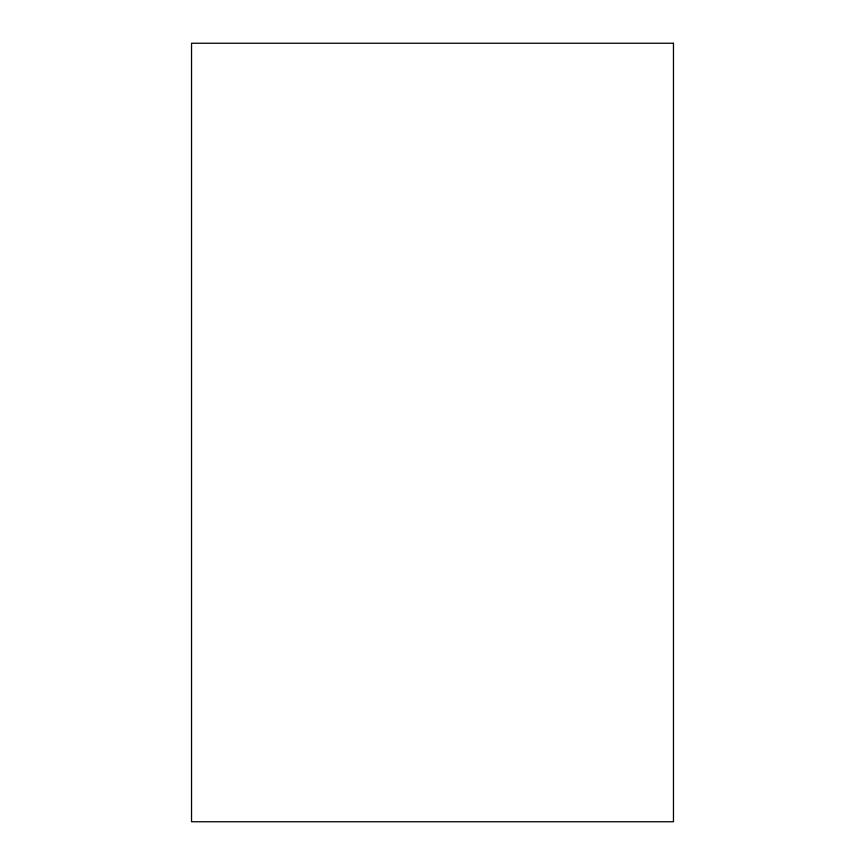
<?xml version="1.0" encoding="UTF-8"?>
<svg xmlns="http://www.w3.org/2000/svg" width="865" height="865" viewBox="0 0 865 865"><rect width="100%" height="100%" fill="white"/><g stroke="black" fill="none" stroke-linecap="round" stroke-linejoin="round"><path stroke-width="1.3" d="M673.467 43.25L191.533 43.25L191.533 821.75L673.467 821.75L673.467 43.25"/></g></svg>
